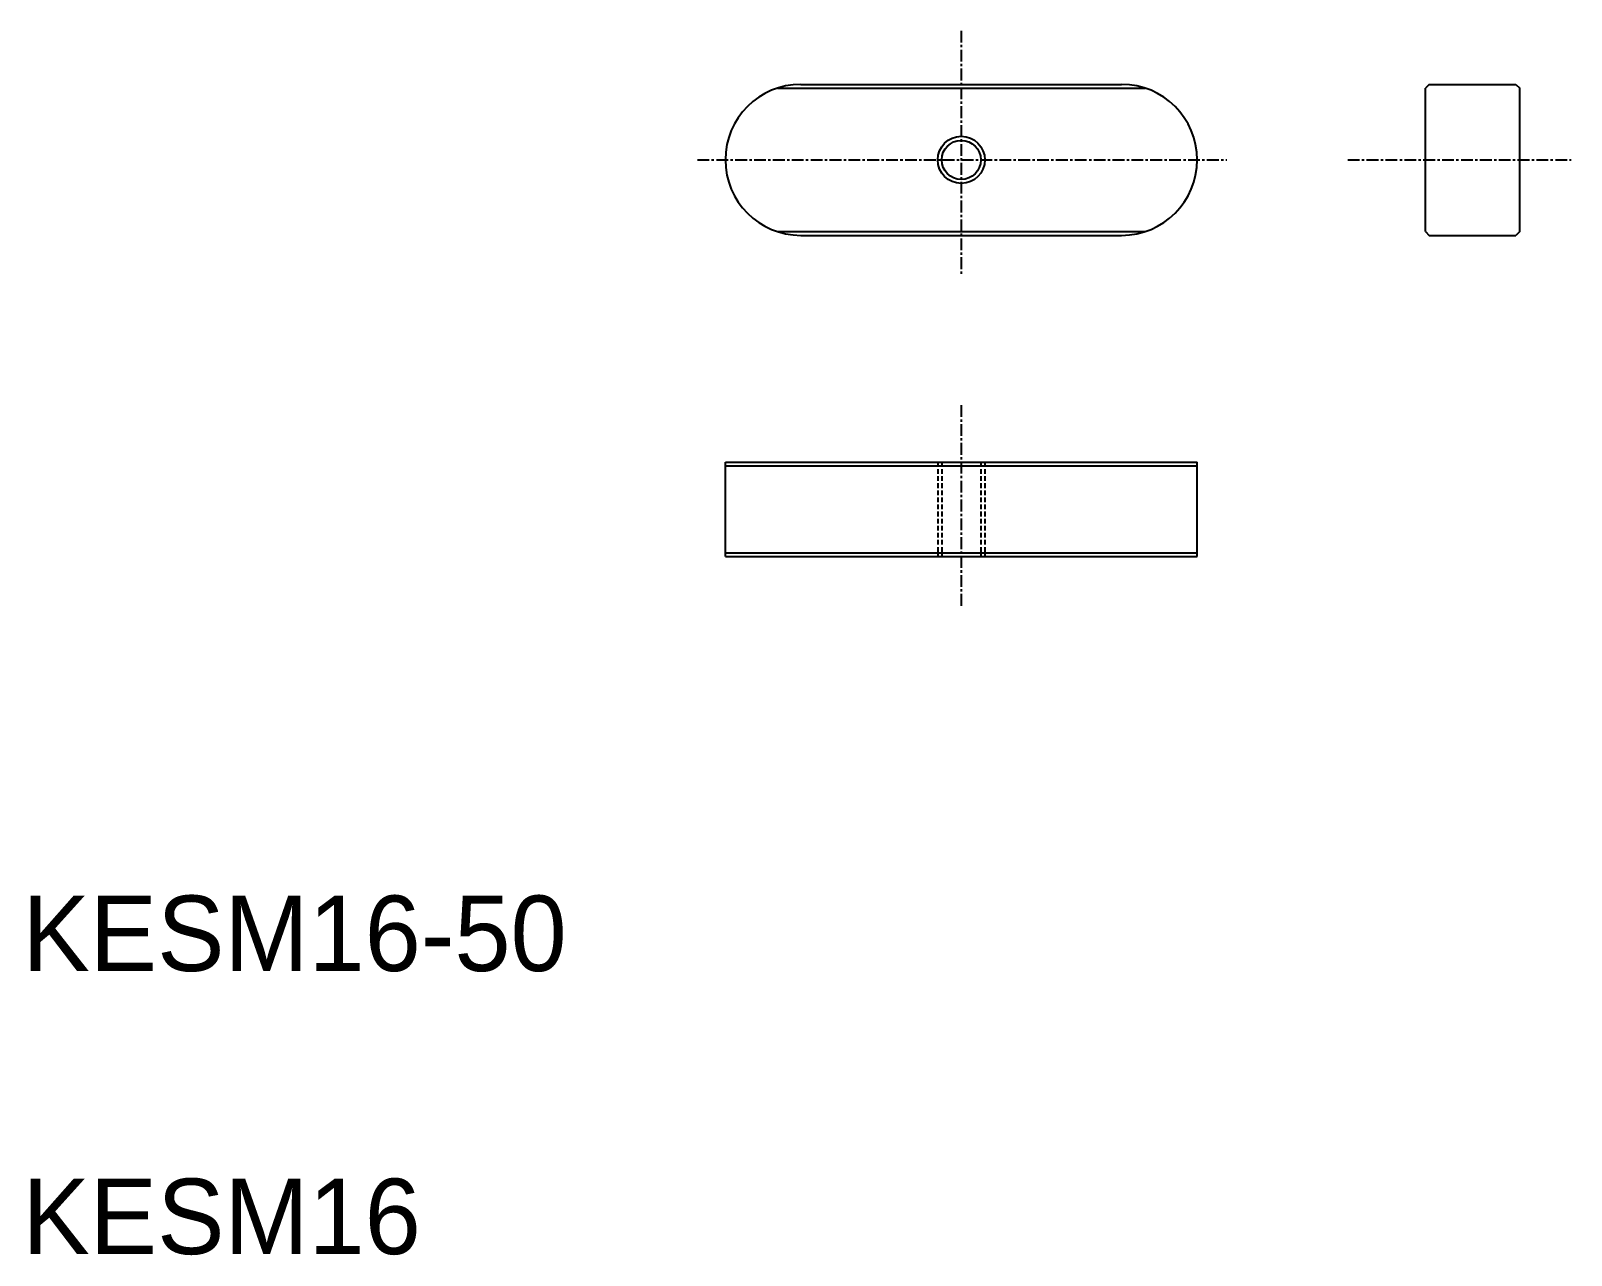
# Model space of a CAD drawing. Extents: x 21 to 184, y 20 to 150.
import ezdxf

# ---------------------------------------------------------------- set-up
doc = ezdxf.new("R2010")
doc.units = 0
doc.linetypes.add('CENTER', pattern=[2, 1.25, -0.25, 0.25, -0.25])
doc.linetypes.add('DASHED', pattern=[0.75, 0.5, -0.25])
doc.layers.get('0').update_dxf_attribs({"linetype": 'CONTINUOUS'})
doc.layers.add('CENTER', color=1, linetype='CENTER')

msp = doc.modelspace()

# ---------------------------------------------------------------- linework, layer by layer
at = {"color": 7, "linetype": 'CONTINUOUS'}
for p, q in [((102.5, 143.97), (136.5, 143.97)), ((169.09, 143.97), (168.69, 143.57)), ((169.09, 143.97), (178.29, 143.97)), ((178.29, 143.97), (178.69, 143.57)), ((168.69, 128.37), (168.69, 143.57)), ((178.69, 128.37), (178.69, 143.57)), ((94.5, 135.97), (94.5, 135.97)), ((144.5, 135.97), (144.5, 135.97)), ((102.5, 127.97), (136.5, 127.97)), ((168.69, 128.37), (169.09, 127.97)), ((169.09, 127.97), (178.29, 127.97)), ((178.69, 128.37), (178.29, 127.97)), ((94.5, 93.94), (94.5, 103.94)), ((94.5, 103.94), (144.5, 103.94)), ((144.5, 93.94), (144.5, 103.94)), ((94.5, 93.94), (144.5, 93.94)), ((107, 93.94), (107, 93.94))]:
    msp.add_line(p, q, dxfattribs=at)
at = {"color": 3, "linetype": 'CONTINUOUS'}
for p, q in [((100.01, 143.57), (139, 143.57)), ((100.01, 128.37), (139, 128.37)), ((94.5, 103.54), (144.5, 103.54)), ((94.5, 94.34), (144.5, 94.34))]:
    msp.add_line(p, q, dxfattribs=at)
at = {"color": 3, "linetype": 'DASHED'}
for p, q in [((117, 103.94), (117, 93.94)), ((117.44, 103.94), (117.44, 93.94)), ((121.57, 103.94), (121.57, 93.94)), ((122, 103.94), (122, 93.94))]:
    msp.add_line(p, q, dxfattribs=at)
at = {"color": 3, "linetype": 'CONTINUOUS'}
msp.add_circle((119.5, 135.97), 2.5, dxfattribs=at)
at = {"color": 7, "linetype": 'CONTINUOUS'}
msp.add_circle((119.5, 135.97), 2.07, dxfattribs=at)
for centre, start, end in [((102.5, 135.97), 90, 180), ((136.5, 135.97), 0, 90), ((102.5, 135.97), 180, 270), ((136.5, 135.97), 270, 0)]:
    msp.add_arc(centre, 8, start, end, dxfattribs=at)
at = {"layer": 'CENTER', "color": 1, "linetype": 'CENTER'}
for p, q in [((119.5, 149.65), (119.5, 123.7)), ((91.54, 135.97), (147.64, 135.97)), ((160.47, 135.97), (184.15, 135.97)), ((119.5, 109.97), (119.5, 88.7))]:
    msp.add_line(p, q, dxfattribs=at)

# ---------------------------------------------------------------- texts
at = {"color": 7, "linetype": 'CONTINUOUS'}
for s, p in [('KESM16-50', (20, 50)), ('KESM16', (20, 20))]:
    msp.add_text(s, height=8, dxfattribs=at).set_placement(p)

doc.saveas('drawing.dxf')
